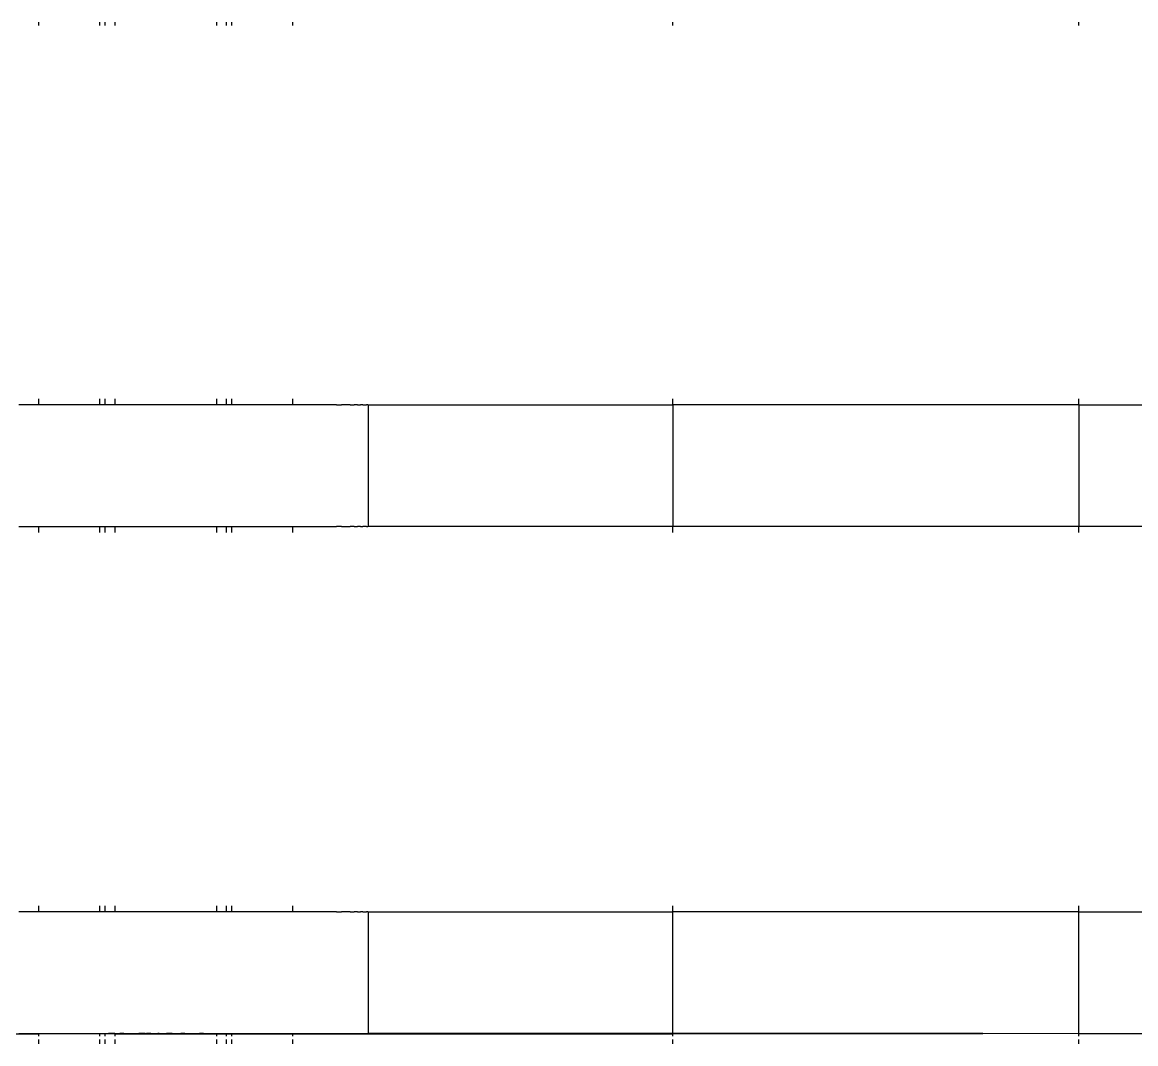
# Model space of a CAD drawing. Header units: millimetres. Extents: x -2916 to 2490, y 92 to 4100.
# Drawn here: x -1786.2 to -1676.5, y 2805.1 to 2905.9 of the extents above; entities that cross this region are included whole.
import ezdxf

# ---------------------------------------------------------------- set-up
doc = ezdxf.new("R2010")
doc.units = ezdxf.units.MM

msp = doc.modelspace()

# ---------------------------------------------------------------- linework, layer by layer
for p, q in [((-1784.58, 2905.56), (-1784.58, 2905.88)), ((-1778.58, 2905.56), (-1778.58, 2905.88)), ((-1778.08, 2905.88), (-1778.08, 2905.56)), ((-1777.08, 2905.88), (-1777.08, 2905.56)), ((-1767.08, 2905.88), (-1767.08, 2905.56)), ((-1766.08, 2905.56), (-1766.08, 2905.88)), ((-1765.58, 2905.88), (-1765.58, 2905.56)), ((-1759.58, 2905.88), (-1759.58, 2905.56)), ((-1722.08, 2905.56), (-1722.08, 2905.88)), ((-1682.08, 2905.56), (-1682.08, 2905.88)), ((-1785.88, 2868.14), (-1786.56, 2868.14)), ((-1785.18, 2868.14), (-1785.88, 2868.14)), ((-1784.58, 2868.14), (-1785.18, 2868.14)), ((-1784.58, 2868.41), (-1784.58, 2868.73)), ((-1784.58, 2868.21), (-1784.58, 2868.41)), ((-1784.58, 2868.14), (-1784.58, 2868.18)), ((-1784.45, 2868.14), (-1784.58, 2868.14)), ((-1783.68, 2868.14), (-1784.45, 2868.14)), ((-1782.89, 2868.14), (-1783.68, 2868.14)), ((-1782.08, 2868.14), (-1782.89, 2868.14)), ((-1781.25, 2868.14), (-1782.08, 2868.14)), ((-1780.39, 2868.14), (-1781.25, 2868.14)), ((-1779.52, 2868.14), (-1780.39, 2868.14)), ((-1778.62, 2868.14), (-1779.52, 2868.14)), ((-1778.58, 2868.14), (-1778.62, 2868.14)), ((-1778.58, 2868.41), (-1778.58, 2868.73)), ((-1778.58, 2868.21), (-1778.58, 2868.41)), ((-1778.58, 2868.14), (-1778.58, 2868.18)), ((-1777.72, 2868.14), (-1778.58, 2868.14)), ((-1778.08, 2868.73), (-1778.08, 2868.41)), ((-1778.08, 2868.41), (-1778.08, 2868.21)), ((-1777.02, 2868.14), (-1777.72, 2868.14)), ((-1777.08, 2868.73), (-1777.08, 2868.41)), ((-1777.08, 2868.41), (-1777.08, 2868.21)), ((-1776.8, 2868.14), (-1777.02, 2868.14)), ((-1776.6, 2868.14), (-1776.8, 2868.14)), ((-1776.25, 2868.14), (-1776.6, 2868.14)), ((-1775.87, 2868.14), (-1776.25, 2868.14)), ((-1775.41, 2868.14), (-1775.87, 2868.14)), ((-1775.3, 2868.14), (-1775.41, 2868.14)), ((-1774.93, 2868.14), (-1775.3, 2868.14)), ((-1774.72, 2868.14), (-1774.93, 2868.14)), ((-1773.98, 2868.14), (-1774.72, 2868.14)), ((-1773.56, 2868.14), (-1773.98, 2868.14)), ((-1773.42, 2868.14), (-1773.56, 2868.14)), ((-1773.03, 2868.14), (-1773.42, 2868.14)), ((-1772.87, 2868.14), (-1773.03, 2868.14)), ((-1772.72, 2868.14), (-1772.87, 2868.14)), ((-1772.08, 2868.14), (-1772.72, 2868.14)), ((-1771.44, 2868.14), (-1772.08, 2868.14)), ((-1771.3, 2868.14), (-1771.44, 2868.14)), ((-1771.13, 2868.14), (-1771.3, 2868.14)), ((-1770.74, 2868.14), (-1771.13, 2868.14)), ((-1770.6, 2868.14), (-1770.74, 2868.14)), ((-1770.18, 2868.14), (-1770.6, 2868.14)), ((-1769.44, 2868.14), (-1770.18, 2868.14)), ((-1769.32, 2868.14), (-1769.44, 2868.14)), ((-1769.24, 2868.14), (-1769.32, 2868.14)), ((-1768.86, 2868.14), (-1769.24, 2868.14)), ((-1768.75, 2868.14), (-1768.86, 2868.14)), ((-1768.3, 2868.14), (-1768.75, 2868.14)), ((-1767.92, 2868.14), (-1768.3, 2868.14)), ((-1767.84, 2868.14), (-1767.92, 2868.14)), ((-1767.56, 2868.14), (-1767.84, 2868.14)), ((-1767.5, 2868.14), (-1767.56, 2868.14)), ((-1767.37, 2868.14), (-1767.5, 2868.14)), ((-1767.26, 2868.14), (-1767.37, 2868.14)), ((-1767.12, 2868.14), (-1767.26, 2868.14)), ((-1766.45, 2868.14), (-1767.12, 2868.14)), ((-1767.08, 2868.73), (-1767.08, 2868.41)), ((-1767.08, 2868.41), (-1767.08, 2868.21)), ((-1765.54, 2868.14), (-1766.45, 2868.14)), ((-1766.08, 2868.41), (-1766.08, 2868.73)), ((-1766.08, 2868.21), (-1766.08, 2868.41)), ((-1765.58, 2868.73), (-1765.58, 2868.41)), ((-1765.58, 2868.41), (-1765.58, 2868.21)), ((-1764.65, 2868.14), (-1765.54, 2868.14)), ((-1763.77, 2868.14), (-1764.65, 2868.14)), ((-1762.92, 2868.14), (-1763.77, 2868.14)), ((-1762.08, 2868.14), (-1762.92, 2868.14)), ((-1761.27, 2868.14), (-1762.08, 2868.14)), ((-1760.48, 2868.14), (-1761.27, 2868.14)), ((-1759.72, 2868.14), (-1760.48, 2868.14)), ((-1758.98, 2868.14), (-1759.72, 2868.14)), ((-1759.58, 2868.73), (-1759.58, 2868.41)), ((-1759.58, 2868.41), (-1759.58, 2868.21)), ((-1758.28, 2868.14), (-1758.98, 2868.14)), ((-1757.61, 2868.14), (-1758.28, 2868.14)), ((-1756.97, 2868.14), (-1757.61, 2868.14)), ((-1756.36, 2868.14), (-1756.97, 2868.14)), ((-1755.79, 2868.14), (-1756.36, 2868.14)), ((-1755.26, 2868.14), (-1755.79, 2868.14)), ((-1755.26, 2868.14), (-1754.76, 2868.14)), ((-1754.31, 2868.14), (-1754.76, 2868.14)), ((-1753.89, 2868.14), (-1754.31, 2868.14)), ((-1753.89, 2868.14), (-1753.51, 2868.14)), ((-1753.18, 2868.14), (-1753.51, 2868.14)), ((-1753.18, 2868.14), (-1752.89, 2868.14)), ((-1752.65, 2868.14), (-1752.89, 2868.14)), ((-1752.65, 2868.14), (-1752.44, 2868.14)), ((-1752.44, 2868.14), (-1752.29, 2868.14)), ((-1752.17, 2868.14), (-1752.29, 2868.14)), ((-1752.17, 2868.14), (-1752.08, 2868.14)), ((-1752.08, 2856.14), (-1752.08, 2868.14)), ((-1752.08, 2868.14), (-1722.08, 2868.14)), ((-1722.08, 2868.41), (-1722.08, 2868.73)), ((-1722.08, 2868.21), (-1722.08, 2868.41)), ((-1722.08, 2868.14), (-1722.08, 2868.18)), ((-1722.08, 2868.14), (-1722.08, 2856.14)), ((-1682.08, 2868.14), (-1722.08, 2868.14)), ((-1682.08, 2868.41), (-1682.08, 2868.73)), ((-1682.08, 2868.21), (-1682.08, 2868.41)), ((-1682.08, 2868.14), (-1682.08, 2868.18)), ((-1682.08, 2868.14), (-1682.08, 2856.14)), ((-1682.08, 2868.14), (-1663.4, 2868.14)), ((-1786.56, 2856.14), (-1785.88, 2856.14)), ((-1785.88, 2856.14), (-1785.18, 2856.14)), ((-1785.18, 2856.14), (-1784.58, 2856.14)), ((-1784.58, 2856.1), (-1784.58, 2856.14)), ((-1784.58, 2856.14), (-1784.45, 2856.14)), ((-1784.58, 2855.88), (-1784.58, 2856.08)), ((-1784.45, 2856.14), (-1783.68, 2856.14)), ((-1783.68, 2856.14), (-1782.89, 2856.14)), ((-1782.89, 2856.14), (-1782.08, 2856.14)), ((-1782.08, 2856.14), (-1781.25, 2856.14)), ((-1781.25, 2856.14), (-1780.39, 2856.14)), ((-1780.39, 2856.14), (-1779.52, 2856.14)), ((-1779.52, 2856.14), (-1778.62, 2856.14)), ((-1778.62, 2856.14), (-1778.58, 2856.14)), ((-1778.58, 2856.1), (-1778.58, 2856.14)), ((-1778.58, 2856.14), (-1777.72, 2856.14)), ((-1778.58, 2855.88), (-1778.58, 2856.08)), ((-1778.08, 2856.08), (-1778.08, 2855.88)), ((-1777.72, 2856.14), (-1777.08, 2856.14)), ((-1777.08, 2856.14), (-1777.08, 2856.1)), ((-1777.08, 2856.14), (-1777.02, 2856.14)), ((-1777.08, 2856.08), (-1777.08, 2855.88)), ((-1777.02, 2856.14), (-1776.86, 2856.14)), ((-1776.86, 2856.14), (-1776.8, 2856.14)), ((-1776.8, 2856.14), (-1776.6, 2856.14)), ((-1776.6, 2856.14), (-1776.25, 2856.14)), ((-1776.25, 2856.14), (-1775.87, 2856.14)), ((-1775.87, 2856.14), (-1775.81, 2856.14)), ((-1775.81, 2856.14), (-1775.41, 2856.14)), ((-1775.41, 2856.14), (-1775.3, 2856.14)), ((-1775.3, 2856.14), (-1774.93, 2856.14)), ((-1774.93, 2856.14), (-1774.72, 2856.14)), ((-1774.72, 2856.14), (-1774.09, 2856.14)), ((-1774.09, 2856.14), (-1773.98, 2856.14)), ((-1773.98, 2856.14), (-1773.56, 2856.14)), ((-1773.56, 2856.14), (-1773.42, 2856.14)), ((-1773.42, 2856.14), (-1773.03, 2856.14)), ((-1773.03, 2856.14), (-1772.87, 2856.14)), ((-1772.87, 2856.14), (-1772.72, 2856.14)), ((-1772.72, 2856.14), (-1772.16, 2856.14)), ((-1772.16, 2856.14), (-1772.08, 2856.14)), ((-1772.08, 2856.14), (-1772.01, 2856.14)), ((-1772.01, 2856.14), (-1771.44, 2856.14)), ((-1771.44, 2856.14), (-1771.3, 2856.14)), ((-1771.3, 2856.14), (-1771.13, 2856.14)), ((-1771.13, 2856.14), (-1770.74, 2856.14)), ((-1770.74, 2856.14), (-1770.6, 2856.14)), ((-1770.6, 2856.14), (-1770.18, 2856.14)), ((-1770.18, 2856.14), (-1770.07, 2856.14)), ((-1770.07, 2856.14), (-1769.94, 2856.14)), ((-1769.94, 2856.14), (-1769.44, 2856.14)), ((-1769.44, 2856.14), (-1769.32, 2856.14)), ((-1769.32, 2856.14), (-1769.24, 2856.14)), ((-1769.24, 2856.14), (-1768.86, 2856.14)), ((-1768.86, 2856.14), (-1768.75, 2856.14)), ((-1768.75, 2856.14), (-1768.35, 2856.14)), ((-1768.35, 2856.14), (-1768.3, 2856.14)), ((-1768.3, 2856.14), (-1768.26, 2856.14)), ((-1768.26, 2856.14), (-1767.92, 2856.14)), ((-1767.92, 2856.14), (-1767.84, 2856.14)), ((-1767.84, 2856.14), (-1767.56, 2856.14)), ((-1767.56, 2856.14), (-1767.5, 2856.14)), ((-1767.5, 2856.14), (-1767.37, 2856.14)), ((-1767.37, 2856.14), (-1767.31, 2856.14)), ((-1767.31, 2856.14), (-1767.26, 2856.14)), ((-1767.26, 2856.14), (-1767.12, 2856.14)), ((-1767.12, 2856.14), (-1767.08, 2856.14)), ((-1767.08, 2856.14), (-1767.08, 2856.1)), ((-1767.08, 2856.14), (-1766.45, 2856.14)), ((-1767.08, 2856.08), (-1767.08, 2855.88)), ((-1766.45, 2856.14), (-1765.58, 2856.14)), ((-1766.08, 2855.88), (-1766.08, 2856.08)), ((-1765.58, 2856.14), (-1765.58, 2856.1)), ((-1765.58, 2856.14), (-1765.54, 2856.14)), ((-1765.58, 2856.08), (-1765.58, 2855.88)), ((-1765.54, 2856.14), (-1764.65, 2856.14)), ((-1764.65, 2856.14), (-1763.77, 2856.14)), ((-1763.77, 2856.14), (-1762.92, 2856.14)), ((-1762.92, 2856.14), (-1762.08, 2856.14)), ((-1762.08, 2856.14), (-1761.27, 2856.14)), ((-1761.27, 2856.14), (-1760.48, 2856.14)), ((-1760.48, 2856.14), (-1759.72, 2856.14)), ((-1759.72, 2856.14), (-1759.58, 2856.14)), ((-1759.58, 2856.14), (-1759.58, 2856.1)), ((-1759.58, 2856.14), (-1758.98, 2856.14)), ((-1759.58, 2856.08), (-1759.58, 2855.88)), ((-1758.98, 2856.14), (-1758.28, 2856.14)), ((-1758.28, 2856.14), (-1757.61, 2856.14)), ((-1757.61, 2856.14), (-1756.97, 2856.14)), ((-1756.97, 2856.14), (-1756.36, 2856.14)), ((-1756.36, 2856.14), (-1755.79, 2856.14)), ((-1755.79, 2856.14), (-1755.26, 2856.14)), ((-1754.76, 2856.14), (-1755.26, 2856.14)), ((-1754.76, 2856.14), (-1754.31, 2856.14)), ((-1754.31, 2856.14), (-1753.89, 2856.14)), ((-1753.51, 2856.14), (-1753.89, 2856.14)), ((-1753.51, 2856.14), (-1753.18, 2856.14)), ((-1752.89, 2856.14), (-1753.18, 2856.14)), ((-1752.89, 2856.14), (-1752.65, 2856.14)), ((-1752.44, 2856.14), (-1752.65, 2856.14)), ((-1752.29, 2856.14), (-1752.44, 2856.14)), ((-1752.29, 2856.14), (-1752.17, 2856.14)), ((-1752.08, 2856.14), (-1752.17, 2856.14)), ((-1722.08, 2856.14), (-1752.08, 2856.14)), ((-1722.08, 2856.1), (-1722.08, 2856.14)), ((-1682.08, 2856.14), (-1722.08, 2856.14)), ((-1722.08, 2855.88), (-1722.08, 2856.08)), ((-1682.08, 2856.11), (-1682.08, 2856.14)), ((-1663.4, 2856.14), (-1682.08, 2856.14)), ((-1682.08, 2855.88), (-1682.08, 2856.08)), ((-1784.58, 2855.56), (-1784.58, 2855.88)), ((-1778.58, 2855.56), (-1778.58, 2855.88)), ((-1778.08, 2855.88), (-1778.08, 2855.56)), ((-1777.08, 2855.88), (-1777.08, 2855.56)), ((-1767.08, 2855.88), (-1767.08, 2855.56)), ((-1766.08, 2855.56), (-1766.08, 2855.88)), ((-1765.58, 2855.88), (-1765.58, 2855.56)), ((-1759.58, 2855.88), (-1759.58, 2855.56)), ((-1722.08, 2855.56), (-1722.08, 2855.88)), ((-1682.08, 2855.56), (-1682.08, 2855.88)), ((-1784.58, 2818.41), (-1784.58, 2818.73)), ((-1778.58, 2818.41), (-1778.58, 2818.73)), ((-1778.08, 2818.73), (-1778.08, 2818.41)), ((-1777.08, 2818.73), (-1777.08, 2818.41)), ((-1767.08, 2818.73), (-1767.08, 2818.41)), ((-1766.08, 2818.41), (-1766.08, 2818.73)), ((-1765.58, 2818.73), (-1765.58, 2818.41)), ((-1759.58, 2818.73), (-1759.58, 2818.41)), ((-1722.08, 2818.41), (-1722.08, 2818.73)), ((-1682.08, 2818.41), (-1682.08, 2818.73)), ((-1785.88, 2818.14), (-1786.56, 2818.14)), ((-1785.18, 2818.14), (-1785.88, 2818.14)), ((-1784.58, 2818.14), (-1785.18, 2818.14)), ((-1784.58, 2818.21), (-1784.58, 2818.41)), ((-1784.58, 2818.14), (-1784.58, 2818.19)), ((-1784.45, 2818.14), (-1784.58, 2818.14)), ((-1783.68, 2818.14), (-1784.45, 2818.14)), ((-1782.89, 2818.14), (-1783.68, 2818.14)), ((-1782.08, 2818.14), (-1782.89, 2818.14)), ((-1781.25, 2818.14), (-1782.08, 2818.14)), ((-1780.39, 2818.14), (-1781.25, 2818.14)), ((-1779.52, 2818.14), (-1780.39, 2818.14)), ((-1778.62, 2818.14), (-1779.52, 2818.14)), ((-1778.58, 2818.14), (-1778.62, 2818.14)), ((-1778.58, 2818.21), (-1778.58, 2818.41)), ((-1778.58, 2818.14), (-1778.58, 2818.19)), ((-1777.72, 2818.14), (-1778.58, 2818.14)), ((-1778.08, 2818.41), (-1778.08, 2818.21)), ((-1777.08, 2818.14), (-1777.72, 2818.14)), ((-1777.08, 2818.41), (-1777.08, 2818.21)), ((-1777.08, 2818.19), (-1777.08, 2818.14)), ((-1777.02, 2818.14), (-1777.08, 2818.14)), ((-1776.86, 2818.14), (-1777.02, 2818.14)), ((-1776.8, 2818.14), (-1776.86, 2818.14)), ((-1776.6, 2818.14), (-1776.8, 2818.14)), ((-1776.25, 2818.14), (-1776.6, 2818.14)), ((-1775.87, 2818.14), (-1776.25, 2818.14)), ((-1775.81, 2818.14), (-1775.87, 2818.14)), ((-1775.41, 2818.14), (-1775.81, 2818.14)), ((-1775.3, 2818.14), (-1775.41, 2818.14)), ((-1774.93, 2818.14), (-1775.3, 2818.14)), ((-1774.72, 2818.14), (-1774.93, 2818.14)), ((-1774.09, 2818.14), (-1774.72, 2818.14)), ((-1773.98, 2818.14), (-1774.09, 2818.14)), ((-1773.56, 2818.14), (-1773.98, 2818.14)), ((-1773.42, 2818.14), (-1773.56, 2818.14)), ((-1773.03, 2818.14), (-1773.42, 2818.14)), ((-1772.87, 2818.14), (-1773.03, 2818.14)), ((-1772.72, 2818.14), (-1772.87, 2818.14)), ((-1772.16, 2818.14), (-1772.72, 2818.14)), ((-1772.08, 2818.14), (-1772.16, 2818.14)), ((-1772.01, 2818.14), (-1772.08, 2818.14)), ((-1771.44, 2818.14), (-1772.01, 2818.14)), ((-1771.3, 2818.14), (-1771.44, 2818.14)), ((-1771.13, 2818.14), (-1771.3, 2818.14)), ((-1770.74, 2818.14), (-1771.13, 2818.14)), ((-1770.6, 2818.14), (-1770.74, 2818.14)), ((-1770.18, 2818.14), (-1770.6, 2818.14)), ((-1770.07, 2818.14), (-1770.18, 2818.14)), ((-1769.94, 2818.14), (-1770.07, 2818.14)), ((-1769.44, 2818.14), (-1769.94, 2818.14)), ((-1769.32, 2818.14), (-1769.44, 2818.14)), ((-1769.24, 2818.14), (-1769.32, 2818.14)), ((-1768.86, 2818.14), (-1769.24, 2818.14)), ((-1768.75, 2818.14), (-1768.86, 2818.14)), ((-1768.35, 2818.14), (-1768.75, 2818.14)), ((-1768.3, 2818.14), (-1768.35, 2818.14)), ((-1768.26, 2818.14), (-1768.3, 2818.14)), ((-1767.92, 2818.14), (-1768.26, 2818.14)), ((-1767.84, 2818.14), (-1767.92, 2818.14)), ((-1767.56, 2818.14), (-1767.84, 2818.14)), ((-1767.5, 2818.14), (-1767.56, 2818.14)), ((-1767.37, 2818.14), (-1767.5, 2818.14)), ((-1767.31, 2818.14), (-1767.37, 2818.14)), ((-1767.26, 2818.14), (-1767.31, 2818.14)), ((-1767.12, 2818.14), (-1767.26, 2818.14)), ((-1767.08, 2818.14), (-1767.12, 2818.14)), ((-1767.08, 2818.41), (-1767.08, 2818.21)), ((-1767.08, 2818.18), (-1767.08, 2818.14)), ((-1766.68, 2818.15), (-1767.08, 2818.14)), ((-1766.45, 2818.14), (-1766.68, 2818.15)), ((-1765.58, 2818.14), (-1766.45, 2818.14)), ((-1766.08, 2818.21), (-1766.08, 2818.41)), ((-1765.58, 2818.41), (-1765.58, 2818.21)), ((-1765.58, 2818.18), (-1765.58, 2818.14)), ((-1765.54, 2818.14), (-1765.58, 2818.14)), ((-1764.65, 2818.14), (-1765.54, 2818.14)), ((-1763.77, 2818.14), (-1764.65, 2818.14)), ((-1762.92, 2818.14), (-1763.77, 2818.14)), ((-1762.08, 2818.14), (-1762.92, 2818.14)), ((-1761.27, 2818.14), (-1762.08, 2818.14)), ((-1760.48, 2818.14), (-1761.27, 2818.14)), ((-1759.72, 2818.14), (-1760.48, 2818.14)), ((-1759.58, 2818.14), (-1759.72, 2818.14)), ((-1759.58, 2818.41), (-1759.58, 2818.21)), ((-1759.58, 2818.18), (-1759.58, 2818.14)), ((-1758.98, 2818.14), (-1759.58, 2818.14)), ((-1758.28, 2818.14), (-1758.98, 2818.14)), ((-1757.61, 2818.14), (-1758.28, 2818.14)), ((-1756.97, 2818.14), (-1757.61, 2818.14)), ((-1756.36, 2818.14), (-1756.97, 2818.14)), ((-1755.79, 2818.14), (-1756.36, 2818.14)), ((-1755.26, 2818.14), (-1755.79, 2818.14)), ((-1755.26, 2818.14), (-1754.76, 2818.14)), ((-1754.31, 2818.14), (-1754.76, 2818.14)), ((-1753.89, 2818.14), (-1754.31, 2818.14)), ((-1753.89, 2818.14), (-1753.51, 2818.14)), ((-1753.18, 2818.14), (-1753.51, 2818.14)), ((-1753.18, 2818.14), (-1752.89, 2818.14)), ((-1752.65, 2818.14), (-1752.89, 2818.14)), ((-1752.65, 2818.14), (-1752.44, 2818.14)), ((-1752.44, 2818.14), (-1752.29, 2818.14)), ((-1752.17, 2818.14), (-1752.29, 2818.14)), ((-1752.17, 2818.14), (-1752.08, 2818.14)), ((-1752.08, 2806.14), (-1752.08, 2818.14)), ((-1752.08, 2818.14), (-1722.08, 2818.14)), ((-1722.08, 2818.21), (-1722.08, 2818.41)), ((-1722.08, 2818.14), (-1722.08, 2818.18)), ((-1722.08, 2806.14), (-1722.08, 2818.14)), ((-1682.08, 2818.14), (-1722.08, 2818.14)), ((-1682.08, 2818.21), (-1682.08, 2818.41)), ((-1682.08, 2818.14), (-1682.08, 2818.18)), ((-1682.08, 2818.14), (-1663.4, 2818.14)), ((-1682.08, 2806.12), (-1682.08, 2818.14)), ((-1822.08, 2806.11), (-1784.58, 2806.11)), ((-1786.56, 2806.14), (-1785.88, 2806.14)), ((-1785.88, 2806.14), (-1785.18, 2806.14)), ((-1785.18, 2806.14), (-1784.58, 2806.14)), ((-1784.58, 2806.14), (-1784.45, 2806.14)), ((-1784.58, 2806.08), (-1784.58, 2806.14)), ((-1777.08, 2806.11), (-1784.58, 2806.11)), ((-1784.58, 2805.88), (-1784.58, 2806.08)), ((-1784.58, 2805.14), (-1784.58, 2805.56)), ((-1784.45, 2806.14), (-1783.68, 2806.14)), ((-1783.68, 2806.14), (-1782.89, 2806.14)), ((-1782.89, 2806.14), (-1782.08, 2806.14)), ((-1782.08, 2806.14), (-1781.25, 2806.14)), ((-1781.25, 2806.14), (-1780.39, 2806.14)), ((-1780.39, 2806.14), (-1779.52, 2806.14)), ((-1779.52, 2806.14), (-1778.62, 2806.14)), ((-1778.62, 2806.14), (-1778.58, 2806.14)), ((-1778.58, 2806.08), (-1778.58, 2806.14)), ((-1778.58, 2806.14), (-1778.08, 2806.14)), ((-1778.58, 2805.88), (-1778.58, 2806.08)), ((-1778.58, 2805.14), (-1778.58, 2805.56)), ((-1778.08, 2806.14), (-1778.08, 2806.08)), ((-1778.08, 2806.14), (-1777.72, 2806.14)), ((-1778.08, 2806.08), (-1778.08, 2805.88)), ((-1778.08, 2805.56), (-1778.08, 2805.14)), ((-1777.49, 2806.14), (-1777.72, 2806.14)), ((-1777.08, 2806.14), (-1777.49, 2806.14)), ((-1777.08, 2806.14), (-1777.04, 2806.14)), ((-1777.08, 2806.14), (-1777.08, 2806.11)), ((-1777.08, 2806.11), (-1777.04, 2806.12)), ((-1777.08, 2806.11), (-1777.08, 2806.08)), ((-1777.08, 2806.08), (-1777.08, 2805.88)), ((-1777.08, 2805.56), (-1777.08, 2805.14)), ((-1777.04, 2806.14), (-1776.86, 2806.14)), ((-1777.04, 2806.12), (-1776.86, 2806.12)), ((-1776.86, 2806.14), (-1776.8, 2806.14)), ((-1776.86, 2806.12), (-1776.6, 2806.12)), ((-1776.8, 2806.14), (-1776.6, 2806.14)), ((-1776.22, 2806.14), (-1776.6, 2806.14)), ((-1776.6, 2806.12), (-1776.23, 2806.12)), ((-1776.23, 2806.12), (-1775.81, 2806.12)), ((-1776.22, 2806.14), (-1775.87, 2806.14)), ((-1775.87, 2806.14), (-1775.81, 2806.14)), ((-1775.81, 2806.14), (-1775.41, 2806.14)), ((-1775.81, 2806.12), (-1775.41, 2806.12)), ((-1775.41, 2806.14), (-1775.3, 2806.14)), ((-1775.41, 2806.12), (-1775.3, 2806.12)), ((-1775.3, 2806.14), (-1774.93, 2806.14)), ((-1775.3, 2806.12), (-1774.72, 2806.11)), ((-1774.93, 2806.14), (-1774.72, 2806.14)), ((-1774.09, 2806.14), (-1774.72, 2806.14)), ((-1774.72, 2806.11), (-1774.09, 2806.11)), ((-1774.09, 2806.14), (-1773.98, 2806.14)), ((-1774.09, 2806.11), (-1773.56, 2806.11)), ((-1773.56, 2806.14), (-1773.98, 2806.14)), ((-1773.56, 2806.14), (-1773.42, 2806.14)), ((-1773.56, 2806.11), (-1773.42, 2806.11)), ((-1773.42, 2806.14), (-1773.03, 2806.14)), ((-1773.42, 2806.11), (-1772.87, 2806.11)), ((-1773.03, 2806.14), (-1772.87, 2806.14)), ((-1772.72, 2806.14), (-1772.87, 2806.14)), ((-1772.87, 2806.11), (-1772.72, 2806.11)), ((-1772.72, 2806.14), (-1772.16, 2806.14)), ((-1772.72, 2806.11), (-1772.16, 2806.11)), ((-1772.16, 2806.14), (-1772.08, 2806.14)), ((-1772.16, 2806.11), (-1772.01, 2806.11)), ((-1772.08, 2806.14), (-1772.01, 2806.14)), ((-1771.44, 2806.14), (-1772.01, 2806.14)), ((-1772.01, 2806.11), (-1771.44, 2806.11)), ((-1771.44, 2806.14), (-1771.3, 2806.14)), ((-1771.44, 2806.11), (-1771.3, 2806.11)), ((-1771.3, 2806.14), (-1771.13, 2806.14)), ((-1771.3, 2806.11), (-1770.74, 2806.11)), ((-1771.13, 2806.14), (-1770.74, 2806.14)), ((-1770.74, 2806.14), (-1770.6, 2806.14)), ((-1770.74, 2806.11), (-1770.6, 2806.11)), ((-1770.18, 2806.14), (-1770.6, 2806.14)), ((-1770.6, 2806.11), (-1770.07, 2806.11)), ((-1770.18, 2806.14), (-1770.07, 2806.14)), ((-1770.07, 2806.14), (-1769.92, 2806.14)), ((-1770.07, 2806.11), (-1769.92, 2806.11)), ((-1769.92, 2806.14), (-1769.44, 2806.14)), ((-1769.92, 2806.11), (-1769.44, 2806.11)), ((-1769.44, 2806.14), (-1769.32, 2806.14)), ((-1769.44, 2806.11), (-1769.32, 2806.11)), ((-1769.32, 2806.14), (-1769.24, 2806.14)), ((-1769.32, 2806.11), (-1768.86, 2806.11)), ((-1769.24, 2806.14), (-1768.86, 2806.14)), ((-1768.86, 2806.14), (-1768.75, 2806.14)), ((-1768.86, 2806.11), (-1768.75, 2806.11)), ((-1768.35, 2806.14), (-1768.75, 2806.14)), ((-1768.75, 2806.11), (-1768.35, 2806.11)), ((-1768.35, 2806.14), (-1768.28, 2806.14)), ((-1768.35, 2806.11), (-1768.26, 2806.11)), ((-1768.28, 2806.14), (-1768.26, 2806.14)), ((-1768.26, 2806.14), (-1767.94, 2806.14)), ((-1768.26, 2806.11), (-1767.94, 2806.11)), ((-1767.94, 2806.14), (-1767.84, 2806.14)), ((-1767.94, 2806.11), (-1767.84, 2806.11)), ((-1767.84, 2806.14), (-1767.56, 2806.14)), ((-1767.84, 2806.11), (-1767.56, 2806.11)), ((-1767.56, 2806.14), (-1767.5, 2806.14)), ((-1767.56, 2806.11), (-1767.5, 2806.11)), ((-1767.5, 2806.14), (-1767.36, 2806.14)), ((-1767.5, 2806.11), (-1767.31, 2806.11)), ((-1767.36, 2806.14), (-1767.31, 2806.14)), ((-1767.31, 2806.14), (-1767.26, 2806.14)), ((-1767.31, 2806.11), (-1767.26, 2806.11)), ((-1767.26, 2806.14), (-1767.13, 2806.14)), ((-1767.26, 2806.11), (-1767.13, 2806.11)), ((-1767.13, 2806.14), (-1767.08, 2806.14)), ((-1767.13, 2806.11), (-1767.08, 2806.11)), ((-1767.08, 2806.14), (-1767.08, 2806.11)), ((-1767.08, 2806.14), (-1766.67, 2806.14)), ((-1767.08, 2806.11), (-1767.08, 2806.08)), ((-1767.08, 2806.11), (-1766.67, 2806.11)), ((-1767.08, 2806.08), (-1767.08, 2805.88)), ((-1767.08, 2805.56), (-1767.08, 2805.14)), ((-1766.67, 2806.14), (-1766.45, 2806.14)), ((-1766.67, 2806.11), (-1766.08, 2806.11)), ((-1766.45, 2806.14), (-1766.08, 2806.14)), ((-1766.08, 2806.11), (-1766.08, 2806.14)), ((-1766.08, 2806.14), (-1765.58, 2806.14)), ((-1766.08, 2806.08), (-1766.08, 2806.11)), ((-1766.08, 2806.11), (-1765.58, 2806.11)), ((-1766.08, 2805.88), (-1766.08, 2806.08)), ((-1766.08, 2805.14), (-1766.08, 2805.56)), ((-1765.58, 2806.14), (-1765.54, 2806.14)), ((-1765.58, 2806.14), (-1765.58, 2806.11)), ((-1765.58, 2806.11), (-1765.58, 2806.08)), ((-1765.58, 2806.11), (-1759.58, 2806.11)), ((-1765.58, 2806.08), (-1765.58, 2805.88)), ((-1765.58, 2805.56), (-1765.58, 2805.14)), ((-1765.54, 2806.14), (-1764.65, 2806.14)), ((-1764.65, 2806.14), (-1763.77, 2806.14)), ((-1763.77, 2806.14), (-1762.92, 2806.14)), ((-1762.92, 2806.14), (-1762.08, 2806.14)), ((-1762.08, 2806.14), (-1761.27, 2806.14)), ((-1761.27, 2806.14), (-1760.48, 2806.14)), ((-1760.48, 2806.14), (-1759.72, 2806.14)), ((-1759.72, 2806.14), (-1759.58, 2806.14)), ((-1759.58, 2806.14), (-1758.98, 2806.14)), ((-1759.58, 2806.14), (-1759.58, 2806.11)), ((-1759.58, 2806.11), (-1759.58, 2806.08)), ((-1759.58, 2806.11), (-1722.08, 2806.11)), ((-1759.58, 2806.08), (-1759.58, 2805.88)), ((-1759.58, 2805.56), (-1759.58, 2805.14)), ((-1758.98, 2806.14), (-1758.28, 2806.14)), ((-1758.28, 2806.14), (-1757.61, 2806.14)), ((-1757.61, 2806.14), (-1756.97, 2806.14)), ((-1756.97, 2806.14), (-1756.36, 2806.14)), ((-1756.36, 2806.14), (-1755.79, 2806.14)), ((-1755.79, 2806.14), (-1755.26, 2806.14)), ((-1755.26, 2806.14), (-1754.76, 2806.14)), ((-1754.76, 2806.14), (-1754.31, 2806.14)), ((-1754.31, 2806.14), (-1753.89, 2806.14)), ((-1753.89, 2806.14), (-1753.51, 2806.14)), ((-1753.51, 2806.14), (-1753.18, 2806.14)), ((-1753.18, 2806.14), (-1752.89, 2806.14)), ((-1752.89, 2806.14), (-1752.65, 2806.14)), ((-1752.65, 2806.14), (-1752.44, 2806.14)), ((-1752.44, 2806.14), (-1752.29, 2806.14)), ((-1752.29, 2806.14), (-1752.17, 2806.14)), ((-1752.17, 2806.14), (-1752.08, 2806.14)), ((-1722.08, 2806.14), (-1752.08, 2806.14)), ((-1722.08, 2806.11), (-1722.08, 2806.14)), ((-1691.53, 2806.14), (-1722.08, 2806.14)), ((-1722.08, 2806.11), (-1691.53, 2806.14)), ((-1722.08, 2806.08), (-1722.08, 2806.11)), ((-1722.08, 2805.88), (-1722.08, 2806.08)), ((-1722.08, 2805.14), (-1722.08, 2805.56)), ((-1682.08, 2806.12), (-1691.53, 2806.14)), ((-1682.08, 2806.08), (-1682.08, 2806.12)), ((-1663.4, 2806.12), (-1682.08, 2806.12)), ((-1682.08, 2805.88), (-1682.08, 2806.08)), ((-1682.08, 2805.14), (-1682.08, 2805.56))]:
    msp.add_line(p, q)

doc.saveas('drawing.dxf')
